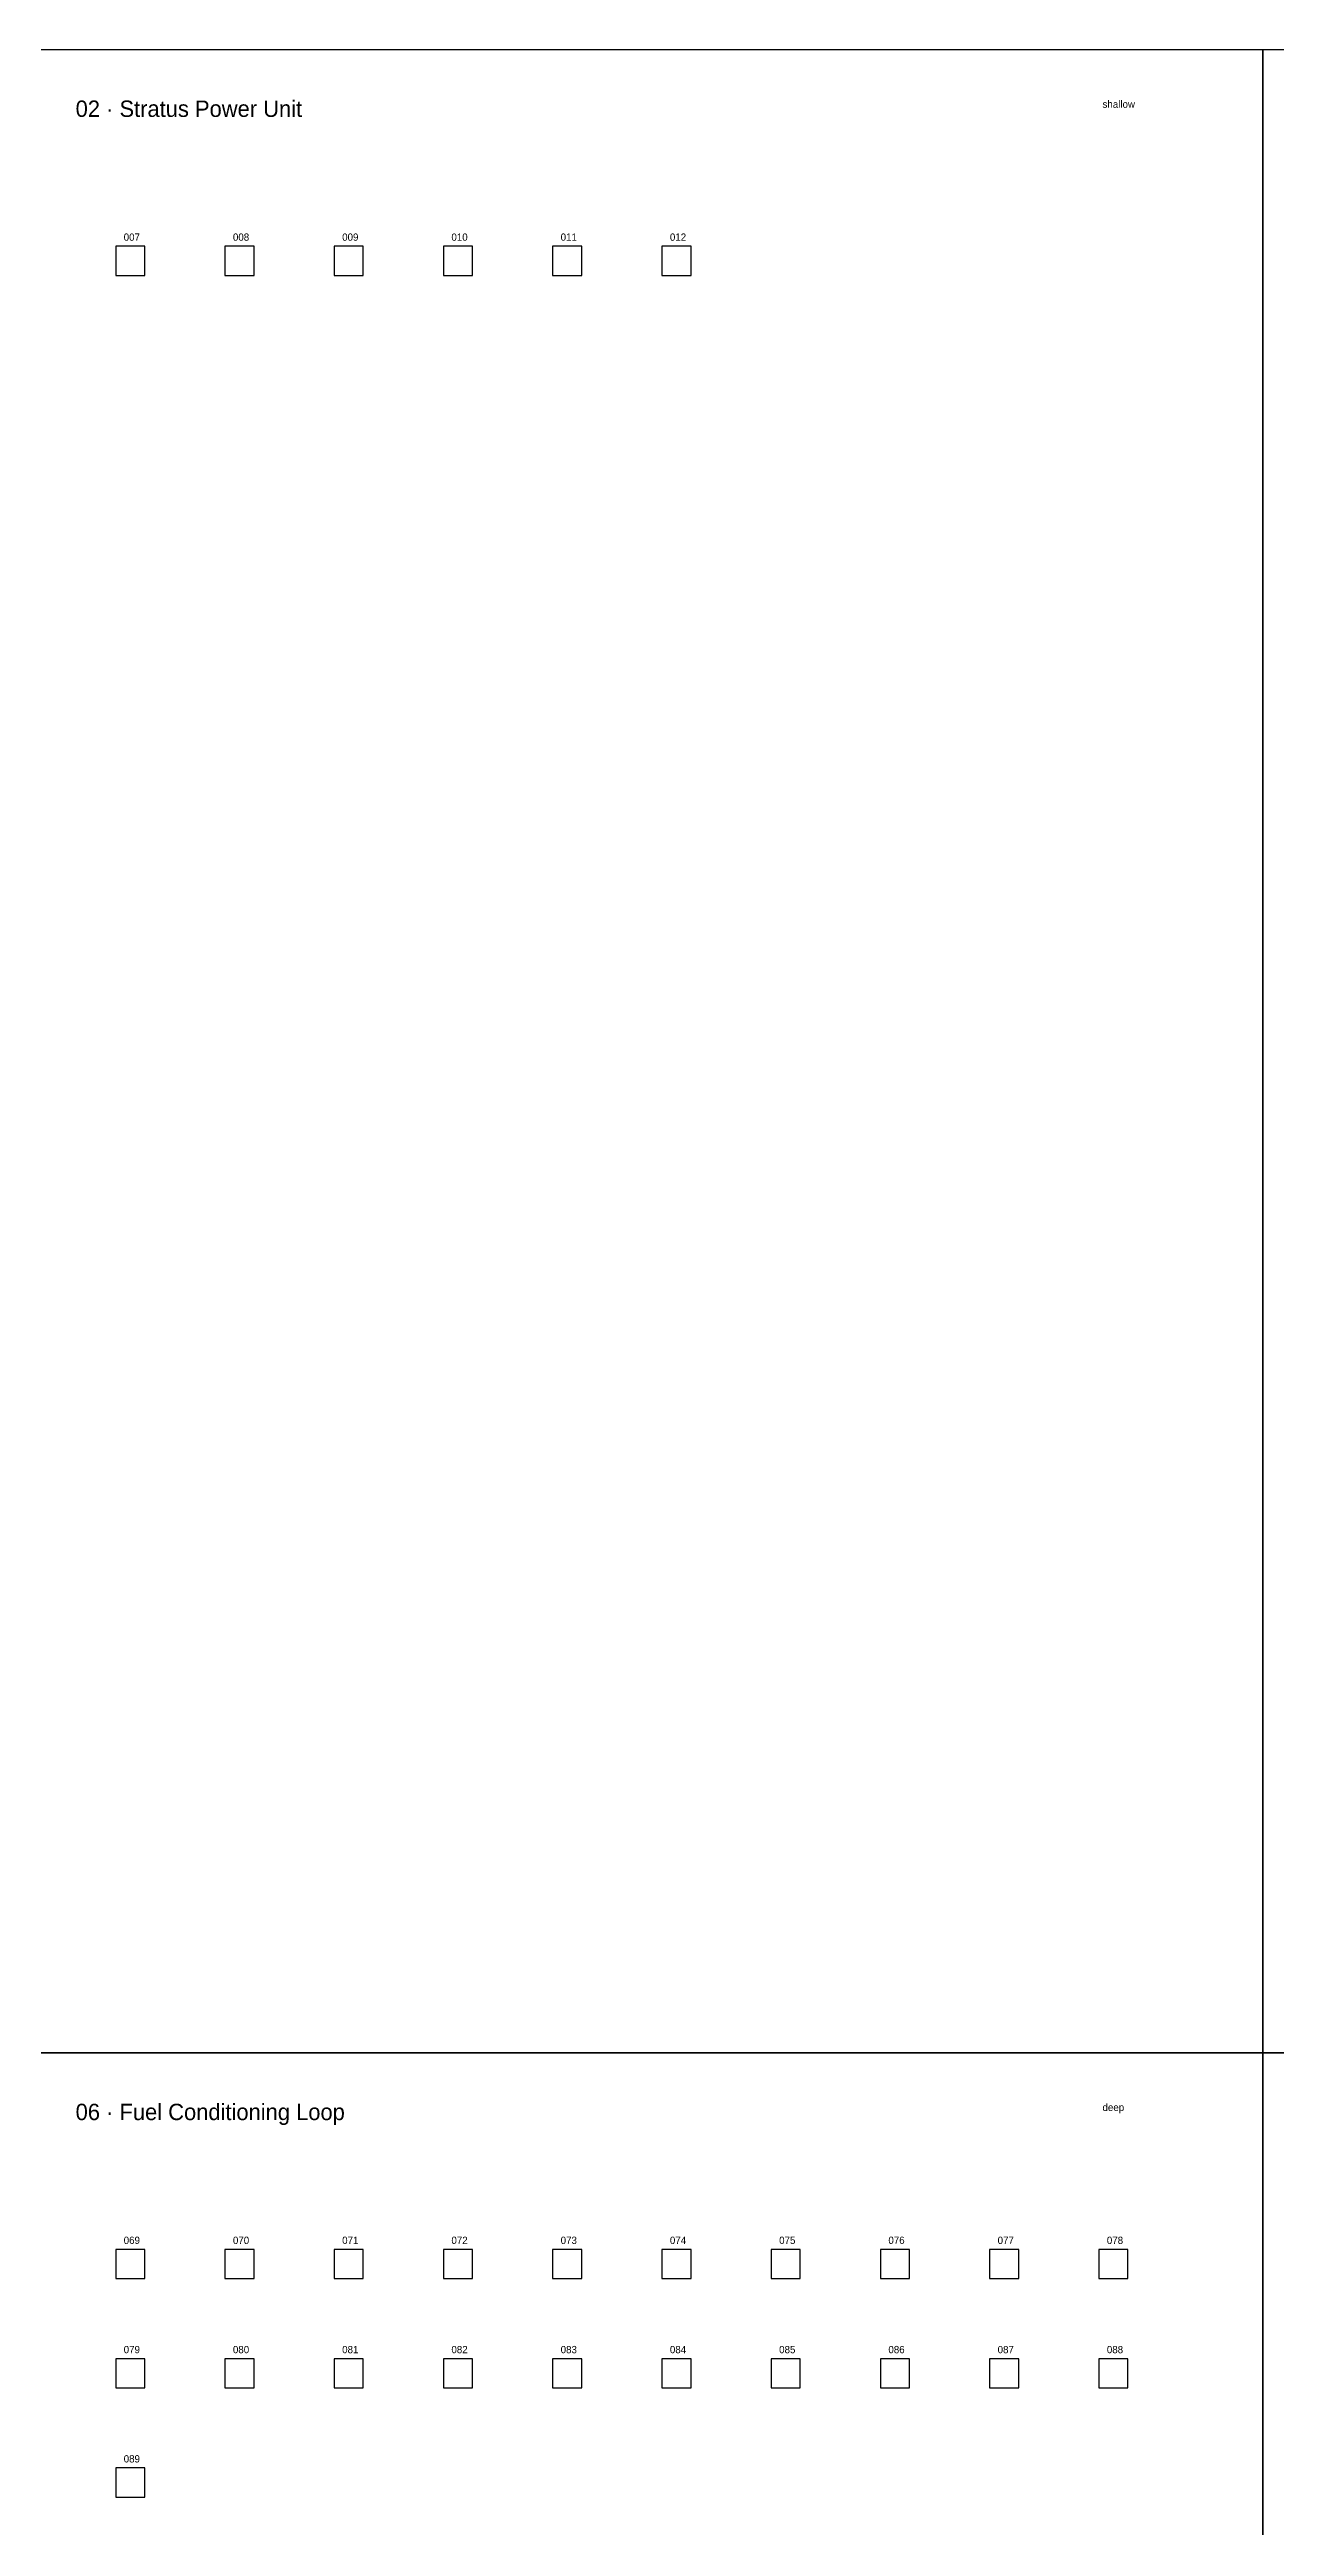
# Model space of a CAD drawing. Header units: metres. Extents: x 0 to 1360, y -2750 to 0.
# Drawn here: x 347 to 684, y -680 to 0 of the extents above; entities that cross this region are included whole.
import ezdxf

# ---------------------------------------------------------------- set-up
doc = ezdxf.new("R2010")
doc.units = ezdxf.units.M
for name, color, linetype in [('FITTING', 5, 'Continuous'), ('SYS-BORDER', 8, 'Continuous'), ('SYS-DIVIDER', 253, 'Continuous'), ('SYS-NAME', 7, 'Continuous'), ('TEXT-SEQ', 3, 'Continuous')]:
    doc.layers.add(name, color=color, linetype=linetype)

msp = doc.modelspace()

# ---------------------------------------------------------------- linework, layer by layer
at = {"layer": 'FITTING'}
for points in [[(365, -62), (373, -62), (373, -54), (365, -54), (365, -62)], [(395, -62), (403, -62), (403, -54), (395, -54), (395, -62)], [(425, -62), (433, -62), (433, -54), (425, -54), (425, -62)], [(455, -62), (463, -62), (463, -54), (455, -54), (455, -62)], [(485, -62), (493, -62), (493, -54), (485, -54), (485, -62)], [(515, -62), (523, -62), (523, -54), (515, -54), (515, -62)], [(365, -612), (373, -612), (373, -604), (365, -604), (365, -612)], [(395, -612), (403, -612), (403, -604), (395, -604), (395, -612)], [(425, -612), (433, -612), (433, -604), (425, -604), (425, -612)], [(455, -612), (463, -612), (463, -604), (455, -604), (455, -612)], [(485, -612), (493, -612), (493, -604), (485, -604), (485, -612)], [(515, -612), (523, -612), (523, -604), (515, -604), (515, -612)], [(545, -612), (553, -612), (553, -604), (545, -604), (545, -612)], [(575, -612), (583, -612), (583, -604), (575, -604), (575, -612)], [(605, -612), (613, -612), (613, -604), (605, -604), (605, -612)], [(635, -612), (643, -612), (643, -604), (635, -604), (635, -612)], [(365, -642), (373, -642), (373, -634), (365, -634), (365, -642)], [(395, -642), (403, -642), (403, -634), (395, -634), (395, -642)], [(425, -642), (433, -642), (433, -634), (425, -634), (425, -642)], [(455, -642), (463, -642), (463, -634), (455, -634), (455, -642)], [(485, -642), (493, -642), (493, -634), (485, -634), (485, -642)], [(515, -642), (523, -642), (523, -634), (515, -634), (515, -642)], [(545, -642), (553, -642), (553, -634), (545, -634), (545, -642)], [(575, -642), (583, -642), (583, -634), (575, -634), (575, -642)], [(605, -642), (613, -642), (613, -634), (605, -634), (605, -642)], [(635, -642), (643, -642), (643, -634), (635, -634), (635, -642)], [(365, -672), (373, -672), (373, -664), (365, -664), (365, -672)]]:
    msp.add_lwpolyline(points, dxfattribs=at)
at = {"layer": 'SYS-BORDER'}
for points in [[(340, 0), (680, 0), (680, -550), (340, -550), (340, 0)], [(680, 0), (1020, 0), (1020, -550), (680, -550), (680, 0)], [(340, -550), (680, -550), (680, -1100), (340, -1100), (340, -550)], [(680, -550), (1020, -550), (1020, -1100), (680, -1100), (680, -550)]]:
    msp.add_lwpolyline(points, dxfattribs=at)

# ---------------------------------------------------------------- texts
at = {"layer": 'SYS-DIVIDER'}
for s, p in [('shallow', (636, -16)), ('deep', (636, -566))]:
    msp.add_text(s, height=2, dxfattribs=at).set_placement(p)
at = {"layer": 'SYS-NAME'}
for s, p in [('02 · Stratus Power Unit', (354, -18.5)), ('06 · Fuel Conditioning Loop', (354, -568.5))]:
    msp.add_text(s, height=4.5, dxfattribs=at).set_placement(p)
at = {"layer": 'TEXT-SEQ'}
for s, p in [('007', (367.2, -52.5)), ('008', (397.2, -52.5)), ('009', (427.2, -52.5)), ('010', (457.2, -52.5)), ('011', (487.2, -52.5)), ('012', (517.2, -52.5)), ('069', (367.2, -602.5)), ('070', (397.2, -602.5)), ('071', (427.2, -602.5)), ('072', (457.2, -602.5)), ('073', (487.2, -602.5)), ('074', (517.2, -602.5)), ('075', (547.2, -602.5)), ('076', (577.2, -602.5)), ('077', (607.2, -602.5)), ('078', (637.2, -602.5)), ('079', (367.2, -632.5)), ('080', (397.2, -632.5)), ('081', (427.2, -632.5)), ('082', (457.2, -632.5)), ('083', (487.2, -632.5)), ('084', (517.2, -632.5)), ('085', (547.2, -632.5)), ('086', (577.2, -632.5)), ('087', (607.2, -632.5)), ('088', (637.2, -632.5)), ('089', (367.2, -662.5))]:
    msp.add_text(s, height=2, dxfattribs=at).set_placement(p)

doc.saveas('drawing.dxf')
